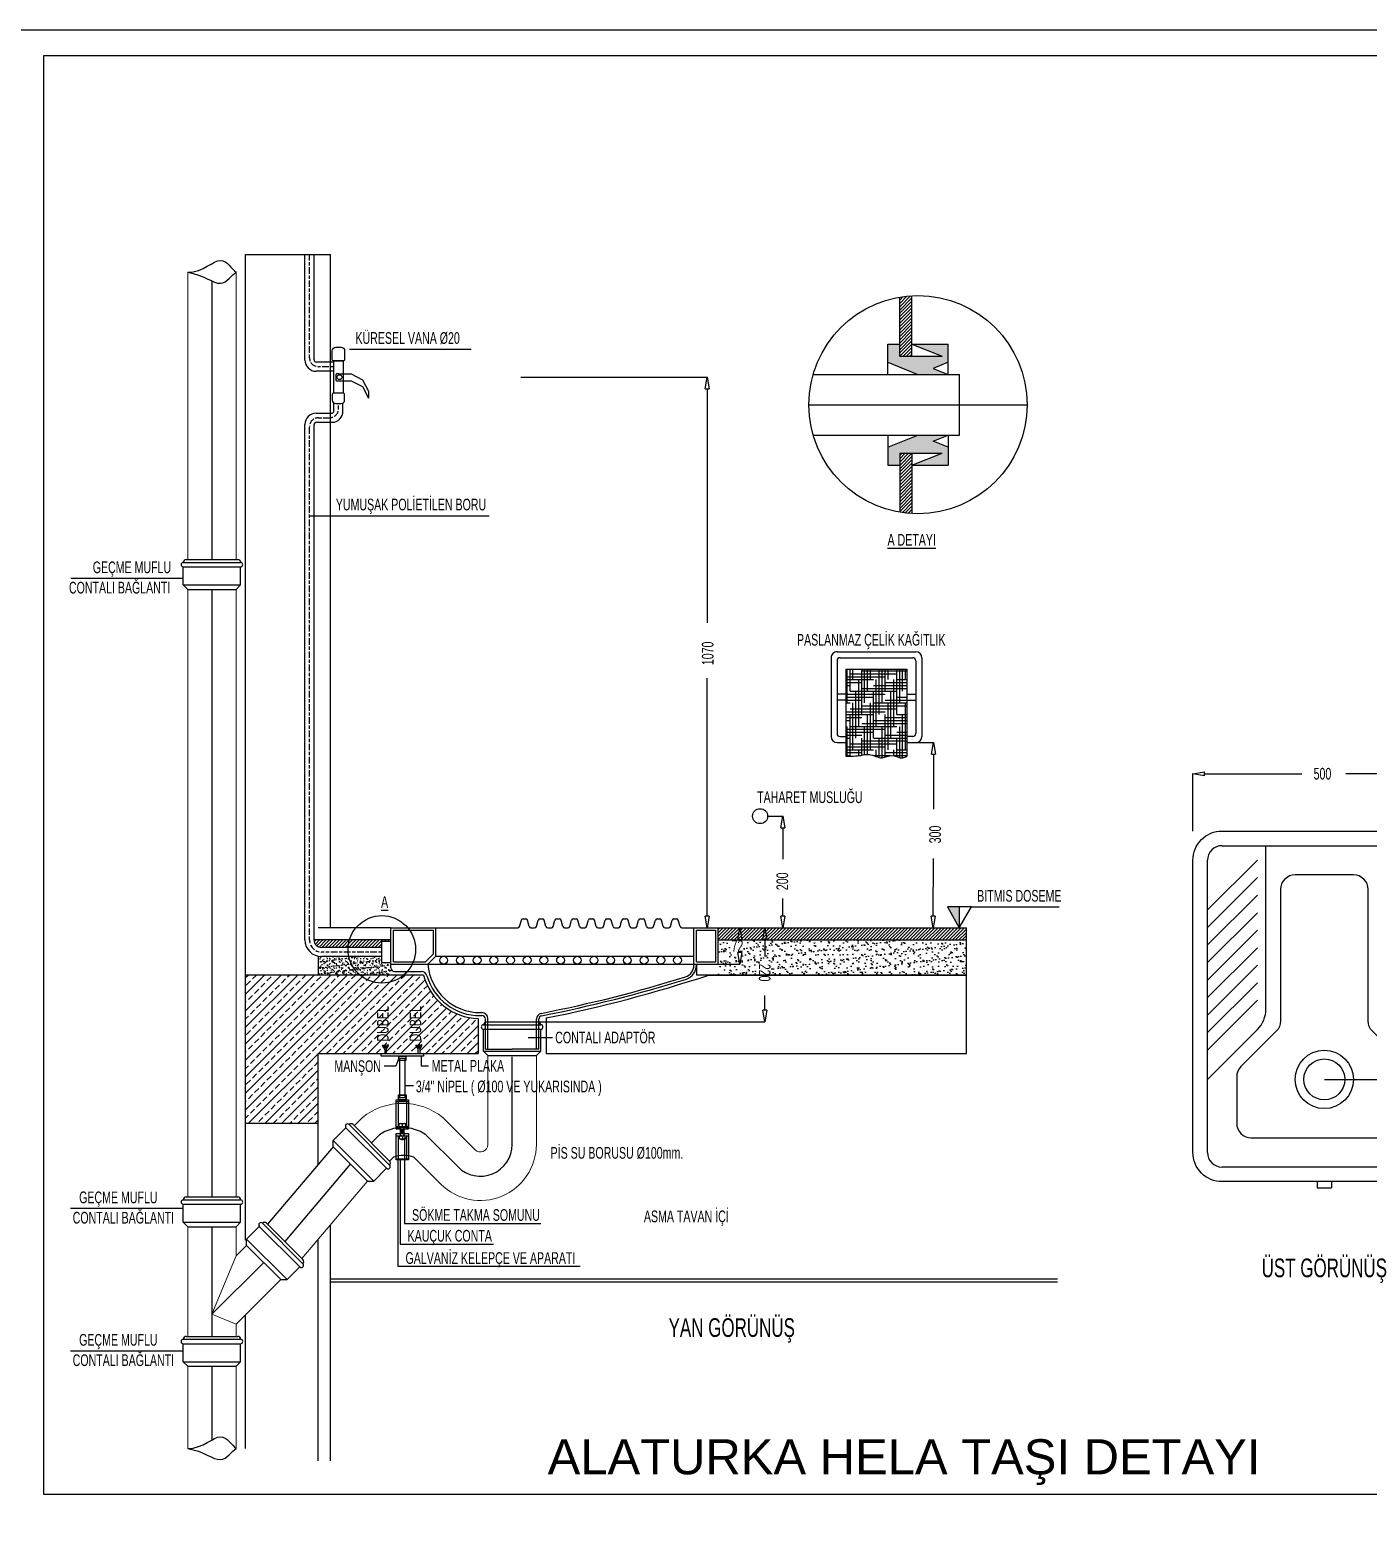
# Model space of a CAD drawing. Header units: centimetres. Extents: x -13133 to 30552, y -2 to 4552.
# Drawn here: x 26378.6 to 26784.6, y 1347.1 to 1800 of the extents above; entities that cross this region are included whole.
import ezdxf
from ezdxf.enums import TextEntityAlignment as Align

# ---------------------------------------------------------------- set-up
doc = ezdxf.new("R2010")
doc.units = ezdxf.units.CM
doc.linetypes.add('Center', pattern=[4, 1, -0.5, 2, -0.5])
for name, color, linetype in [('MEP-DETAYLAR', 111, 'CONTINUOUS'), ('MTY-CİHAZ', 135, 'CONTINUOUS'), ('ROTAS-VANA', 1, 'CONTINUOUS')]:
    doc.layers.add(name, color=color, linetype=linetype)
doc.layers.add('Renkli Tarama', color=7, linetype='CONTINUOUS', lineweight=0)
doc.styles.add('ÇAP', font='arial.ttf')
pattern_1 = [(44.9999353, (-25040.5886, -1939.93266), (-0.501221331, 0.501222463), [])]

# ---------------------------------------------------------------- blocks, each defined once
blk = doc.blocks.new('SIHHİ DETAYLAR')
at = {"layer": 'MEP-DETAYLAR'}
h = blk.add_hatch(dxfattribs=at)
h.set_pattern_fill('ANSI31', color=244, scale=5.670678, angle=-0.0001, style=0)
h.set_pattern_definition(pattern_1)
h.paths.add_polyline_path([(1056.21, 1419.35, 0.027973), (1052.53, 1418.94), (1052.53, 1401.02), (1056.21, 1401.02)])
h.paths.add_polyline_path([(1056.21, 1371.61), (1052.53, 1371.61), (1052.53, 1353.69, 0.027973), (1056.21, 1353.28)])
h = blk.add_hatch(color=41, dxfattribs=at)
h.paths.add_polyline_path([(1058.05, 1401.02), (1058.05, 1395.51), (1067.24, 1395.51), (1062.64, 1397.34), (1067.24, 1399.18), (1067.24, 1404.7), (1058.05, 1404.7), (1058.05, 1403.96), (1065.4, 1401.02)])
h.paths.add_polyline_path([(1052.53, 1401.02), (1052.53, 1404.7), (1048.86, 1404.7), (1048.86, 1399.18), (1058.05, 1395.51), (1058.05, 1401.02)])
h.paths.add_polyline_path([(1056.21, 1404.7), (1058.05, 1403.96), (1058.05, 1404.7)], flags=17)
h = blk.add_hatch(color=41, dxfattribs=at)
h.paths.add_polyline_path([(1058.05, 1371.61), (1058.05, 1377.13), (1067.24, 1377.13), (1062.64, 1375.29), (1067.24, 1373.45), (1067.24, 1367.94), (1058.05, 1367.94), (1058.05, 1368.67), (1065.4, 1371.61)])
h.paths.add_polyline_path([(1052.53, 1371.61), (1052.53, 1367.94), (1048.86, 1367.94), (1048.86, 1373.45), (1058.05, 1377.13), (1058.05, 1371.61)])
h.paths.add_polyline_path([(1056.21, 1367.94), (1058.05, 1368.67), (1058.05, 1367.94)], flags=17)
h = blk.add_hatch(dxfattribs=at)
h.set_pattern_fill('ANSI31', color=244, scale=5.670678, angle=-0.0001, style=0)
h.set_pattern_definition([(44.9999353, (-25068.1695, -1939.9326), (-0.501221331, 0.501222463), [])])
h.paths.add_polyline_path([(1072.79, 1227.68), (997.43, 1227.68), (997.43, 1224), (1072.79, 1224)])
h = blk.add_hatch(dxfattribs=at)
h.set_pattern_fill('ANSI31', color=244, scale=5.670678, angle=-0.0001, style=0)
h.set_pattern_definition(pattern_1)
h.paths.add_polyline_path([(885.6, 1224), (874.84, 1224, 0.412541), (877.14, 1221.72), (885.21, 1221.72, -0.056811)])
h.paths.add_polyline_path([(895.42, 1223.56), (898.18, 1223.56), (898.18, 1224), (885.6, 1224, 0.056811), (885.21, 1221.72), (895.42, 1221.72)])
h = blk.add_hatch(dxfattribs=at)
h.set_pattern_fill('AR-SAND', color=244, scale=1.41767, angle=-0.0001, style=0)
h.set_pattern_definition([(37.499935, (-25068.1695, -1939.9326), (-0.08930069, 2.7315996), [0, -2.1548578, 0, -2.41003834, 0, -2.30371311]), (7.499935, (-25068.1695, -1939.9326), (2.50896316, 4.0008679), [0, -1.16248908, 0, -1.94220736, 0, -0.74427654]), (327.499935, (-25069.9133, -1939.9326), (4.41482428, 0.00801769), [0, -0.7088348, 0, -2.5518053, 0, -3.33152358]), (317.499935, (-25069.9133, -1939.9326), (4.26169573, 1.24424917), [0, -0.3544174, 0, -1.67285014, 0, -1.91385397])])
h.paths.add_polyline_path([(1072.79, 1224), (997.43, 1224), (997.43, 1213.35), (1072.79, 1213.35)])
h = blk.add_hatch(dxfattribs=at)
h.set_pattern_fill('AR-SAND', color=244, scale=0.708835, angle=-0.0001, style=0)
h.set_pattern_definition([(37.4999353, (-25040.5886, -1939.9327), (-0.044650343, 1.3657998), [0, -1.077428903, 0, -1.20501917, 0, -1.151856557]), (7.499935, (-25040.5886, -1939.9327), (1.25448158, 2.00043394), [0, -0.58124454, 0, -0.97110368, 0, -0.372138272]), (327.4999353, (-25041.4605, -1939.9327), (2.20741214, 0.004008843), [0, -0.3544174, 0, -1.27590265, 0, -1.66576179]), (317.499935, (-25041.4605, -1939.9327), (2.13084787, 0.62212458), [0, -0.1772087, 0, -0.83642507, 0, -0.956926986])])
h.paths.add_polyline_path([(895.42, 1218.96), (885.42, 1218.96, 0.164067), (888.78, 1213.35), (898.18, 1213.35), (898.18, 1215.55), (898.18, 1217.12), (895.42, 1217.12)])
h.paths.add_polyline_path([(885.42, 1218.96), (877.14, 1218.96, -0.050569), (876.12, 1219.06), (876.12, 1213.35), (888.78, 1213.35, -0.164067)])
h = blk.add_hatch(dxfattribs=at)
h.set_pattern_fill('ANSI33', color=244, scale=14.176696, angle=-0.0001, style=0)
h.set_pattern_definition([(44.999935, (-25040.5886, -1939.9327), (-2.50610666, 2.5061123), []), (44.999935, (-25038.0825, -1939.9327), (-2.50610666, 2.5061123), [1.772087, -0.8860435])])
h.paths.add_polyline_path([(924.63, 1200.13, -0.332087), (908.07, 1213.35), (902.06, 1213.35, -0.368444), (888.78, 1213.35), (854.07, 1213.35), (854.07, 1168.3), (876.12, 1168.3), (876.12, 1189.54), (896.37, 1189.54), (896.37, 1190.8), (895.63, 1192.08), (895.92, 1192.16), (896.44, 1191.04), (896.44, 1192.26), (896.72, 1192.26), (896.72, 1191.04), (897.24, 1192.16), (897.52, 1192.08), (896.87, 1190.96), (896.87, 1189.54), (906.42, 1189.54), (906.42, 1190.96), (905.77, 1192.08), (906.06, 1192.16), (906.58, 1191.04), (906.58, 1192.26), (906.86, 1192.26), (906.86, 1191.04), (907.38, 1192.16), (907.67, 1192.08), (906.93, 1190.8), (906.93, 1189.54), (908.05, 1189.54), (924.63, 1189.54)])
h.paths.add_polyline_path([(902.06, 1213.35), (888.78, 1213.35, 0.368444)], flags=17)
at = {"layer": 'MEP-DETAYLAR', "color": 244}
for p, q in [((854.07, 1213.35), (854.07, 1431.89)), ((854.07, 1431.89), (879.8, 1431.89)), ((879.8, 1227.68), (879.8, 1431.89)), ((1052.53, 1401.02), (1052.53, 1418.94)), ((1056.21, 1401.02), (1056.21, 1419.35)), ((1048.86, 1395.51), (1048.86, 1404.7)), ((1067.24, 1395.51), (1067.24, 1404.7)), ((1026.27, 1395.51), (1070.7, 1395.51)), ((1048.86, 1399.18), (1058.05, 1395.51)), ((1070.7, 1377.13), (1070.7, 1395.51)), ((1026.27, 1377.13), (1070.7, 1377.13)), ((1048.86, 1377.13), (1048.86, 1367.94)), ((1067.24, 1377.13), (1067.24, 1367.94)), ((1052.53, 1371.61), (1052.53, 1353.69)), ((1056.21, 1371.61), (1056.21, 1353.28)), ((898.18, 1227.68), (876.12, 1227.68)), ((997.44, 1227.68), (1072.79, 1227.68)), ((1072.79, 1189.54), (1072.79, 1227.68)), ((898.18, 1224), (874.84, 1224)), ((997.44, 1224), (1072.79, 1224)), ((876.12, 1219.06), (876.12, 1213.35)), ((990.82, 1216.65), (990.82, 1213.35)), ((908.07, 1213.35), (854.07, 1213.35)), ((854.07, 1168.3), (854.07, 1213.35)), ((1072.79, 1213.35), (990.82, 1213.35)), ((994.56, 1213.35), (1072.79, 1213.35)), ((924.63, 1200.13), (924.63, 1189.54)), ((945.25, 1200.35), (945.25, 1189.54)), ((876.12, 1189.54), (924.63, 1189.54)), ((876.12, 1155.91), (876.12, 1189.54)), ((945.25, 1189.54), (1072.79, 1189.54)), ((854.07, 1132.95), (854.07, 1168.3)), ((876.12, 1168.3), (854.07, 1168.3)), ((879.8, 1066.04), (879.8, 1137.57)), ((876.12, 1066.04), (876.12, 1133.23)), ((876.12, 1066.04), (876.12, 1122.92)), ((879.8, 1121.26), (1100.37, 1121.26)), ((879.8, 1120.35), (1100.37, 1120.34)), ((854.07, 1069.75), (854.07, 1110.27))]:
    blk.add_line(p, q, dxfattribs=at)
at = {"layer": 'MEP-DETAYLAR'}
for p, q in [((872.08, 1399.87), (872.08, 1431.89)), ((874.84, 1399.93), (874.84, 1431.89)), ((880.8, 1396.47), (875.49, 1396.47)), ((880.8, 1399.22), (875.55, 1399.22)), ((880.88, 1384.46), (880.88, 1386.66)), ((883.63, 1384.4), (883.63, 1386.84)), ((875.49, 1383.76), (880.17, 1383.76)), ((872.08, 1224.02), (872.08, 1380.35)), ((874.84, 1224.02), (874.84, 1380.29)), ((875.55, 1381), (880.23, 1381)), ((1031.67, 1309.58), (1031.67, 1285.68)), ((1033.51, 1311.42), (1057.4, 1311.42)), ((1034.43, 1309.58), (1056.48, 1309.58)), ((1059.24, 1309.58), (1059.24, 1285.68)), ((1033.51, 1308.66), (1033.51, 1286.6)), ((1036.2, 1306.16), (1036.2, 1279.73)), ((1036.2, 1306.16), (1054.71, 1306.16)), ((1054.71, 1306.16), (1054.71, 1279.73)), ((1057.4, 1308.66), (1057.4, 1286.6)), ((1036.2, 1298.55), (1033.51, 1298.55)), ((1036.2, 1296.71), (1033.51, 1296.71)), ((1054.71, 1298.55), (1057.4, 1298.55)), ((1054.71, 1296.71), (1057.4, 1296.71)), ((1033.51, 1283.84), (1036.2, 1283.84)), ((1034.43, 1285.68), (1036.2, 1285.68)), ((1056.48, 1285.68), (1054.71, 1285.68)), ((1054.71, 1283.84), (1057.4, 1283.84)), ((898.18, 1224), (898.18, 1227.68)), ((898.18, 1215.55), (898.18, 1227.68)), ((898.18, 1227.68), (911.78, 1227.68)), ((990.08, 1216.65), (990.08, 1227.68)), ((990.08, 1227.68), (997.44, 1227.68)), ((997.44, 1216.65), (997.44, 1227.68)), ((898.18, 1223.56), (895.42, 1223.56)), ((895.42, 1217.12), (895.42, 1223.56)), ((895.42, 1221.72), (877.14, 1221.72)), ((895.42, 1218.96), (877.14, 1218.96)), ((895.42, 1217.12), (898.18, 1217.12)), ((898.18, 1216.65), (909.39, 1216.65)), ((899.28, 1214.45), (907.32, 1214.45)), ((990.08, 1216.65), (997.44, 1216.65)), ((925.22, 1201.04), (925.75, 1201.04)), ((926.85, 1190.84), (926.85, 1199.94)), ((943.03, 1190.84), (943.03, 1199.94)), ((926.85, 1190.84), (934.94, 1190.84)), ((943.03, 1190.84), (934.94, 1190.84))]:
    blk.add_line(p, q, dxfattribs=at)
at = {"layer": 'MEP-DETAYLAR', "color": 41, "linetype": 'Center'}
for p, q in [((873.46, 1400.54), (873.46, 1431.89)), ((880.8, 1397.85), (876.16, 1397.85)), ((882.25, 1385.07), (882.25, 1386.66)), ((876.16, 1382.38), (879.56, 1382.38)), ((873.46, 1224.02), (873.46, 1379.68)), ((895.42, 1220.34), (877.14, 1220.34))]:
    blk.add_line(p, q, dxfattribs=at)
at = {"layer": 'MEP-DETAYLAR', "lineweight": 5}
for p, q in [((836.52, 1339.36), (836.52, 1426.49)), ((851.23, 1339.36), (851.23, 1426.49)), ((836.52, 1146.06), (836.52, 1330.32)), ((851.23, 1146.06), (851.23, 1330.32)), ((927.59, 1161.96), (927.59, 1188.91)), ((942.29, 1161.96), (942.29, 1188.91)), ((889.52, 1170.14), (887.06, 1167.67)), ((923.72, 1160.36), (913.93, 1170.14)), ((913.32, 1149.96), (905.16, 1158.12)), ((891.06, 1150.88), (871.17, 1127.37)), ((836.52, 1103.77), (836.52, 1137.03)), ((851.23, 1128.23), (851.23, 1137.03)), ((851.23, 1128.23), (843.88, 1110.48)), ((851.23, 1128.23), (854.38, 1131.38)), ((851.23, 1107.43), (864.78, 1120.98)), ((851.23, 1107.43), (843.88, 1110.48)), ((851.23, 1103.77), (851.23, 1107.43)), ((836.52, 1069.75), (836.52, 1094.74)), ((851.23, 1069.75), (851.23, 1094.74))]:
    blk.add_line(p, q, dxfattribs=at)
at = {"layer": 'MEP-DETAYLAR', "color": 41}
for p, q in [((843.88, 1423.83), (843.88, 1339.36)), ((922.56, 1403.03), (885.65, 1403.03)), ((882.24, 1395.67), (881.78, 1395.67)), ((891.37, 1390.38), (891.41, 1388.31)), ((937.56, 1394.66), (994.2, 1394.66)), ((993.54, 1391.12), (994.13, 1394.66)), ((993.54, 1391.12), (994.73, 1391.12)), ((994.13, 1394.66), (994.73, 1391.12)), ((994.13, 1391.12), (994.13, 1320.18)), ((1024.96, 1386.32), (1091.13, 1386.32)), ((927.97, 1352.53), (873.46, 1352.53)), ((835.19, 1338.48), (852.57, 1338.48)), ((835.19, 1331.66), (835.19, 1337.14)), ((835.19, 1337.14), (852.57, 1337.14)), ((836.07, 1339.36), (851.68, 1339.36)), ((852.57, 1331.66), (852.57, 1337.14)), ((801.03, 1333.72), (835.19, 1333.72)), ((835.19, 1331.66), (852.57, 1331.66)), ((836.52, 1330.32), (835.19, 1331.66)), ((851.23, 1330.32), (852.57, 1331.66)), ((836.52, 1330.32), (851.23, 1330.32)), ((843.88, 1330.32), (843.88, 1146.06)), ((994.13, 1231.22), (994.13, 1303.41)), ((1056.08, 1283.84), (1062.79, 1283.84)), ((1062.14, 1280.3), (1062.73, 1283.84)), ((1062.73, 1283.84), (1063.32, 1280.3)), ((1062.14, 1280.3), (1063.32, 1280.3)), ((1062.73, 1280.3), (1062.73, 1263.64)), ((1141.45, 1274.4), (1145, 1274.99)), ((1141.45, 1257.02), (1141.45, 1274.46)), ((1145, 1273.81), (1141.45, 1274.4)), ((1145, 1273.81), (1145, 1274.99)), ((1145, 1274.4), (1174.53, 1274.4)), ((1217.65, 1274.4), (1187.8, 1274.4)), ((1012.46, 1261.54), (1017.15, 1261.54)), ((1016.5, 1257.99), (1017.09, 1261.54)), ((1017.09, 1261.54), (1017.68, 1257.99)), ((1016.5, 1257.99), (1017.68, 1257.99)), ((1017.09, 1257.99), (1017.09, 1248.49)), ((1150.31, 1252.59), (1212.33, 1252.59)), ((1062.66, 1231.22), (1062.73, 1248.7)), ((1145.88, 1159.56), (1145.88, 1248.16)), ((1017.09, 1231.22), (1017.09, 1236.52)), ((1074.29, 1234.02), (1067, 1234.02)), ((1067, 1234.02), (1070.58, 1227.68)), ((1070.58, 1227.68), (1074.29, 1234.02)), ((1070.6, 1227.71), (1070.6, 1234.02)), ((1074.29, 1234.02), (1100.9, 1234.02)), ((911.78, 1227.68), (936.48, 1227.68)), ((911.78, 1219.04), (911.78, 1227.68)), ((935.58, 1227.68), (936.68, 1227.68)), ((937.21, 1228.09), (937.73, 1230.03)), ((938.26, 1230.44), (939.07, 1230.44)), ((940.12, 1228.09), (939.61, 1230.03)), ((940.66, 1227.68), (941.76, 1227.68)), ((942.29, 1228.09), (942.81, 1230.03)), ((943.34, 1230.44), (944.15, 1230.44)), ((945.21, 1228.09), (944.69, 1230.03)), ((945.74, 1227.68), (946.84, 1227.68)), ((947.37, 1228.09), (947.89, 1230.03)), ((948.43, 1230.44), (949.24, 1230.44)), ((950.29, 1228.09), (949.77, 1230.03)), ((950.82, 1227.68), (951.92, 1227.68)), ((952.46, 1228.09), (952.98, 1230.03)), ((953.51, 1230.44), (954.32, 1230.44)), ((955.37, 1228.09), (954.85, 1230.03)), ((955.9, 1227.68), (957.01, 1227.68)), ((957.54, 1228.09), (958.06, 1230.03)), ((958.59, 1230.44), (959.4, 1230.44)), ((960.45, 1228.09), (959.93, 1230.03)), ((960.99, 1227.68), (962.09, 1227.68)), ((962.62, 1228.09), (963.14, 1230.03)), ((963.67, 1230.44), (964.48, 1230.44)), ((965.54, 1228.09), (965.02, 1230.03)), ((966.07, 1227.68), (967.17, 1227.68)), ((967.7, 1228.09), (968.22, 1230.03)), ((968.76, 1230.44), (969.57, 1230.44)), ((970.62, 1228.09), (970.1, 1230.03)), ((971.15, 1227.68), (972.25, 1227.68)), ((972.78, 1228.09), (973.3, 1230.03)), ((973.84, 1230.44), (974.65, 1230.44)), ((975.7, 1228.09), (975.18, 1230.03)), ((976.23, 1227.68), (977.33, 1227.68)), ((977.87, 1228.09), (978.39, 1230.03)), ((978.92, 1230.44), (979.73, 1230.44)), ((980.78, 1228.09), (980.26, 1230.03)), ((981.32, 1227.68), (982.42, 1227.68)), ((982.95, 1228.09), (983.47, 1230.03)), ((984, 1230.44), (984.81, 1230.44)), ((985.87, 1228.09), (985.35, 1230.03)), ((986.4, 1227.68), (990.08, 1227.68)), ((994.13, 1227.68), (993.54, 1231.22)), ((994.73, 1231.22), (993.54, 1231.22)), ((993.84, 1227.68), (994.2, 1227.68)), ((994.73, 1231.22), (994.13, 1227.68)), ((1003.39, 1224.14), (1003.98, 1227.68)), ((1003.98, 1227.68), (1004.57, 1224.14)), ((1010.98, 1224.14), (1011.57, 1227.68)), ((1011.57, 1227.68), (1012.16, 1224.14)), ((1017.09, 1227.68), (1016.5, 1231.22)), ((1017.68, 1231.22), (1016.5, 1231.22)), ((1017.68, 1231.22), (1017.09, 1227.68)), ((1062.66, 1227.68), (1062.07, 1231.22)), ((1063.25, 1231.22), (1062.07, 1231.22)), ((1063.25, 1231.22), (1062.66, 1227.68)), ((898.92, 1226.94), (911.05, 1226.94)), ((898.92, 1217.39), (898.92, 1226.94)), ((911.05, 1219.78), (911.05, 1226.94)), ((990.82, 1226.94), (996.7, 1226.94)), ((990.82, 1217.39), (990.82, 1226.94)), ((996.7, 1217.39), (996.7, 1226.94)), ((1003.39, 1224.14), (1004.57, 1224.14)), ((1003.98, 1224.14), (1003.98, 1224.01)), ((1010.98, 1224.14), (1012.16, 1224.14)), ((1011.57, 1224.14), (1011.57, 1218.98)), ((908.66, 1217.39), (911.05, 1219.78)), ((909.39, 1216.65), (911.78, 1219.04)), ((911.78, 1219.04), (990.08, 1219.04)), ((1003.98, 1216.65), (1003.39, 1220.2)), ((1004.57, 1220.2), (1003.39, 1220.2)), ((1003.98, 1220.2), (1003.98, 1220.32)), ((1004.57, 1220.2), (1003.98, 1216.65)), ((898.92, 1217.39), (908.66, 1217.39)), ((909.39, 1216.65), (990.08, 1216.65)), ((990.08, 1216.65), (990.08, 1216.32)), ((990.82, 1217.39), (996.7, 1217.39)), ((990.82, 1216.65), (990.82, 1216.32)), ((997.46, 1216.65), (1004.04, 1216.65)), ((1011.57, 1202.69), (1011.57, 1207.13)), ((925.22, 1201.96), (925.75, 1201.96)), ((927.59, 1190.84), (927.59, 1200.12)), ((1011.57, 1199.15), (1010.98, 1202.69)), ((1012.16, 1202.69), (1010.98, 1202.69)), ((1012.16, 1202.69), (1011.57, 1199.15)), ((926.25, 1198.26), (943.63, 1198.26)), ((926.25, 1190.24), (926.25, 1196.93)), ((926.25, 1196.93), (943.63, 1196.93)), ((927.13, 1199.15), (942.75, 1199.15)), ((942.29, 1190.84), (942.29, 1199.95)), ((942.32, 1199.15), (1011.63, 1199.15)), ((943.63, 1190.24), (943.63, 1196.93)), ((895.63, 1192.08), (895.92, 1192.16)), ((896.37, 1190.8), (895.63, 1192.08)), ((895.92, 1192.16), (896.44, 1191.04)), ((896.44, 1192.26), (896.44, 1191.04)), ((896.72, 1192.26), (896.44, 1192.26)), ((896.72, 1191.04), (896.72, 1192.26)), ((897.24, 1192.16), (896.72, 1191.04)), ((896.87, 1190.96), (897.52, 1192.08)), ((897.52, 1192.08), (897.24, 1192.16)), ((905.77, 1192.08), (906.06, 1192.16)), ((906.42, 1190.96), (905.77, 1192.08)), ((906.06, 1192.16), (906.58, 1191.04)), ((906.58, 1192.26), (906.86, 1192.26)), ((906.58, 1191.04), (906.58, 1192.26)), ((906.86, 1192.26), (906.86, 1191.04)), ((907.38, 1192.16), (906.86, 1191.04)), ((906.93, 1190.8), (907.67, 1192.08)), ((907.67, 1192.08), (907.38, 1192.16)), ((939.83, 1194.41), (947.16, 1194.41)), ((900.61, 1188.1), (899.62, 1185.72)), ((900.76, 1188.1), (900.76, 1176.23)), ((900.76, 1188.1), (902.54, 1188.1)), ((902.54, 1176.23), (902.54, 1188.1)), ((927.59, 1188.91), (926.25, 1190.24)), ((926.25, 1190.24), (943.63, 1190.24)), ((927.59, 1188.91), (942.29, 1188.91)), ((934.94, 1161.96), (934.94, 1188.55)), ((942.29, 1188.91), (943.63, 1190.24)), ((899.62, 1185.72), (896.14, 1185.72)), ((902.54, 1179.85), (905.06, 1179.85)), ((1181.35, 1181.71), (1238.41, 1181.71)), ((899.74, 1175.53), (903.55, 1175.53)), ((899.74, 1166.7), (899.74, 1175.53)), ((899.74, 1175.05), (903.55, 1175.05)), ((900.76, 1176.23), (902.54, 1176.23)), ((903.55, 1175.53), (903.55, 1166.7)), ((880.67, 1163.17), (884.54, 1167.05)), ((884.54, 1167.05), (896.83, 1154.76)), ((885.49, 1167.99), (897.77, 1155.7)), ((886.73, 1167.99), (897.77, 1156.95)), ((894.72, 1164.94), (892.25, 1162.47)), ((899.74, 1167.4), (903.55, 1167.4)), ((899.74, 1166.7), (903.55, 1166.7)), ((899.74, 1157.28), (899.74, 1165.28)), ((899.74, 1165.28), (903.55, 1165.28)), ((899.74, 1164.57), (903.55, 1164.57)), ((900.63, 1167.51), (900.63, 1168.19)), ((900.63, 1164.46), (900.63, 1163.78)), ((901.14, 1168.29), (902.16, 1168.29)), ((901.14, 1167.4), (902.16, 1167.4)), ((901.14, 1164.57), (902.16, 1164.57)), ((901.65, 1167.51), (901.65, 1168.19)), ((901.65, 1167.51), (901.65, 1168.19)), ((901.65, 1164.46), (901.65, 1163.78)), ((901.65, 1164.46), (901.65, 1163.78)), ((902.28, 1164.08), (902.28, 1138.05)), ((902.67, 1167.51), (902.67, 1168.19)), ((902.67, 1164.46), (902.67, 1163.78)), ((903.55, 1165.28), (903.55, 1157.28)), ((918.52, 1155.16), (908.74, 1164.94)), ((880.67, 1161.28), (860.77, 1137.77)), ((880.67, 1161.28), (880.67, 1163.17)), ((880.67, 1163.17), (892.95, 1150.88)), ((880.67, 1161.28), (891.06, 1150.88)), ((901.1, 1163.68), (901.1, 1163.6)), ((901.14, 1163.68), (902.16, 1163.68)), ((902.19, 1163.68), (902.19, 1163.6)), ((885.86, 1156.08), (865.97, 1132.57)), ((897.77, 1156.95), (898.94, 1158.12)), ((899.74, 1157.64), (903.55, 1157.64)), ((903.55, 1157.28), (899.74, 1157.28)), ((900.31, 1157.28), (900.31, 1125.02)), ((900.95, 1157.49), (900.95, 1131.75)), ((1212.33, 1155.13), (1150.31, 1155.13)), ((891.06, 1150.88), (892.95, 1150.88)), ((892.95, 1150.88), (896.83, 1154.76)), ((1179.2, 1150.7), (1179.2, 1148.87)), ((1183.45, 1150.7), (1183.45, 1148.87)), ((836.07, 1146.06), (851.68, 1146.06)), ((1179.2, 1148.87), (1183.45, 1148.87)), ((800.95, 1142.64), (835.19, 1142.64)), ((835.19, 1145.18), (852.57, 1145.18)), ((835.19, 1143.84), (852.57, 1143.84)), ((835.19, 1138.36), (835.19, 1143.84)), ((852.57, 1138.36), (852.57, 1143.84)), ((836.52, 1137.03), (835.19, 1138.36)), ((835.19, 1138.36), (852.57, 1138.36)), ((836.52, 1137.03), (851.23, 1137.03)), ((843.88, 1137.03), (843.88, 1103.77)), ((851.23, 1137.03), (852.57, 1138.36)), ((854.38, 1133.27), (858.25, 1137.14)), ((858.25, 1137.14), (870.54, 1124.85)), ((859.2, 1138.09), (871.49, 1125.8)), ((860.45, 1138.09), (871.49, 1127.05)), ((902.28, 1138.05), (943.6, 1138.05)), ((854.38, 1131.38), (854.38, 1133.27)), ((854.38, 1133.27), (866.67, 1120.98)), ((854.38, 1131.38), (864.78, 1120.98)), ((900.95, 1131.75), (929.3, 1131.75)), ((859.58, 1126.18), (843.88, 1110.48)), ((866.67, 1120.98), (870.54, 1124.85)), ((900.31, 1125.02), (955.57, 1125.02)), ((864.78, 1120.98), (866.67, 1120.98)), ((835.19, 1102.89), (852.57, 1102.89)), ((835.19, 1096.07), (835.19, 1101.56)), ((835.19, 1101.56), (852.57, 1101.56)), ((836.07, 1103.77), (851.68, 1103.77)), ((852.57, 1096.07), (852.57, 1101.56)), ((800.95, 1099.43), (835.19, 1099.43)), ((836.52, 1094.74), (835.19, 1096.07)), ((835.19, 1096.07), (852.57, 1096.07)), ((851.23, 1094.74), (852.57, 1096.07)), ((836.52, 1094.74), (851.23, 1094.74)), ((843.88, 1094.74), (843.88, 1072.36))]:
    blk.add_line(p, q, dxfattribs=at)
at = {"layer": 'MEP-DETAYLAR', "color": 2}
for p, q in [((1048.86, 1404.7), (1052.53, 1404.7)), ((1056.21, 1404.7), (1065.4, 1401.02)), ((1056.21, 1404.7), (1067.24, 1404.7)), ((1052.53, 1401.02), (1065.4, 1401.02)), ((1067.24, 1399.18), (1062.64, 1397.34)), ((1062.64, 1397.34), (1067.24, 1395.51)), ((1048.86, 1373.45), (1058.05, 1377.13)), ((1062.64, 1375.29), (1067.24, 1377.13)), ((1067.24, 1373.45), (1062.64, 1375.29)), ((1048.86, 1367.94), (1052.53, 1367.94)), ((1052.53, 1371.61), (1065.4, 1371.61)), ((1056.21, 1367.94), (1065.4, 1371.61)), ((1056.21, 1367.94), (1067.24, 1367.94)), ((990.82, 1217.39), (990.82, 1226.94)), ((895.42, 1217.12), (898.18, 1217.12))]:
    blk.add_line(p, q, dxfattribs=at)
at = {"layer": 'MEP-DETAYLAR', "color": 41, "linetype": 'Continuous'}
for p, q in [((1036.56, 1295.87), (1036.56, 1306.16)), ((1037.45, 1299.41), (1037.45, 1306.16)), ((1037.45, 1304.73), (1051.62, 1304.73)), ((1038.33, 1302.96), (1038.33, 1306.16)), ((1040.99, 1292.32), (1040.99, 1306.16)), ((1040.99, 1305.62), (1054.71, 1305.62)), ((1041.88, 1295.87), (1041.88, 1306.16)), ((1042.76, 1299.41), (1042.76, 1306.16)), ((1043.65, 1302.96), (1043.65, 1306.16)), ((1046.31, 1292.32), (1046.31, 1306.16)), ((1047.19, 1295.87), (1047.19, 1306.16)), ((1048.08, 1299.41), (1048.08, 1306.16)), ((1048.97, 1302.96), (1048.97, 1306.16)), ((1051.62, 1292.32), (1051.62, 1306.16)), ((1052.51, 1295.87), (1052.51, 1306.16)), ((1053.4, 1299.41), (1053.4, 1306.16)), ((1054.28, 1302.96), (1054.28, 1306.16)), ((1036.2, 1303.84), (1048.08, 1303.84)), ((1036.2, 1302.96), (1044.54, 1302.96)), ((1036.2, 1302.07), (1040.99, 1302.07)), ((1036.2, 1301.19), (1037.45, 1301.19)), ((1040.11, 1288.78), (1040.11, 1302.96)), ((1040.99, 1300.3), (1054.71, 1300.3)), ((1044.54, 1301.19), (1054.71, 1301.19)), ((1045.42, 1288.78), (1045.42, 1302.96)), ((1048.08, 1302.07), (1054.71, 1302.07)), ((1050.74, 1288.78), (1050.74, 1302.96)), ((1051.62, 1302.96), (1054.71, 1302.96)), ((1036.2, 1298.53), (1048.08, 1298.53)), ((1036.2, 1297.64), (1044.54, 1297.64)), ((1036.2, 1296.75), (1040.99, 1296.75)), ((1036.2, 1295.87), (1037.45, 1295.87)), ((1037.45, 1299.41), (1051.62, 1299.41)), ((1038.33, 1281.69), (1038.33, 1295.87)), ((1039.22, 1285.24), (1039.22, 1299.41)), ((1043.65, 1281.69), (1043.65, 1295.87)), ((1044.54, 1285.24), (1044.54, 1299.41)), ((1044.54, 1295.87), (1054.71, 1295.87)), ((1048.08, 1296.75), (1054.71, 1296.75)), ((1048.97, 1281.69), (1048.97, 1295.87)), ((1049.85, 1285.24), (1049.85, 1299.41)), ((1051.62, 1297.64), (1054.71, 1297.64)), ((1054.28, 1281.69), (1054.28, 1295.87)), ((1036.2, 1293.21), (1048.08, 1293.21)), ((1036.2, 1292.32), (1044.54, 1292.32)), ((1036.2, 1291.44), (1040.99, 1291.44)), ((1037.45, 1294.1), (1051.62, 1294.1)), ((1037.45, 1279.73), (1037.45, 1292.32)), ((1040.99, 1294.98), (1054.71, 1294.98)), ((1042.76, 1280.25), (1042.76, 1292.32)), ((1048.08, 1279.45), (1048.08, 1292.32)), ((1048.08, 1291.44), (1054.71, 1291.44)), ((1051.62, 1292.32), (1054.71, 1292.32)), ((1053.4, 1279.21), (1053.4, 1292.32)), ((1036.2, 1290.55), (1037.45, 1290.55)), ((1036.2, 1287.89), (1048.08, 1287.89)), ((1036.2, 1287.01), (1044.54, 1287.01)), ((1036.56, 1279.73), (1036.56, 1288.78)), ((1037.45, 1288.78), (1051.62, 1288.78)), ((1040.99, 1289.67), (1054.71, 1289.67)), ((1041.88, 1280.16), (1041.88, 1288.78)), ((1044.54, 1290.55), (1054.71, 1290.55)), ((1047.19, 1279.26), (1047.19, 1288.78)), ((1051.62, 1287.01), (1054.71, 1287.01)), ((1052.51, 1279.3), (1052.51, 1288.78)), ((1036.2, 1286.12), (1040.99, 1286.12)), ((1036.2, 1285.24), (1037.45, 1285.24)), ((1036.2, 1282.58), (1048.08, 1282.58)), ((1036.2, 1281.69), (1044.54, 1281.69)), ((1037.45, 1283.46), (1051.62, 1283.46)), ((1040.11, 1279.88), (1040.11, 1281.69)), ((1040.99, 1280.01), (1040.99, 1285.24)), ((1040.99, 1284.35), (1054.71, 1284.35)), ((1044.54, 1285.24), (1054.71, 1285.24)), ((1045.42, 1279.59), (1045.42, 1281.69)), ((1046.31, 1279.33), (1046.31, 1285.24)), ((1048.08, 1286.12), (1054.71, 1286.12)), ((1050.74, 1279.88), (1050.74, 1281.69)), ((1051.62, 1279.59), (1051.62, 1285.24)), ((1051.62, 1281.69), (1054.71, 1281.69)), ((1036.2, 1280.81), (1040.99, 1280.81)), ((1036.2, 1279.92), (1037.45, 1279.92)), ((1044.54, 1279.92), (1049.58, 1279.92)), ((1048.08, 1280.81), (1054.71, 1280.81)), ((1050.56, 1279.92), (1054.71, 1279.92))]:
    blk.add_line(p, q, dxfattribs=at)
at = {"layer": 'MEP-DETAYLAR', "color": 11}
for p, q in [((1145.88, 1233.1), (1161.01, 1248.22)), ((1145.88, 1227.78), (1161.01, 1242.91)), ((1145.88, 1222.47), (1161.01, 1237.59)), ((1145.88, 1217.15), (1161.01, 1232.27)), ((1145.88, 1211.83), (1161.01, 1226.96)), ((1145.88, 1206.52), (1161.01, 1221.64)), ((1145.88, 1201.2), (1161.01, 1216.33)), ((1145.88, 1195.88), (1161.01, 1211.01)), ((1145.88, 1190.57), (1161.01, 1205.69))]:
    blk.add_line(p, q, dxfattribs=at)
at = {"layer": 'MEP-DETAYLAR', "color": 41}
for points in [[(881.45, 1403.75), (883.06, 1403.75, -0.414214), (884.12, 1402.69), (884.12, 1399.99, -0.414214), (883.76, 1399.64), (880.74, 1399.64, -0.414214), (880.39, 1399.99), (880.39, 1402.69, -0.414214)], [(881.45, 1386.66), (883.06, 1386.66, 0.414214), (884.12, 1387.73), (884.12, 1389.46, 0.414214), (883.76, 1389.81), (880.74, 1389.81, 0.414214), (880.39, 1389.46), (880.39, 1387.73, 0.414214)]]:
    blk.add_lwpolyline(points, format="xyb", close=True, dxfattribs=at)
for points in [[(880.8, 1399.64), (883.71, 1399.64), (883.71, 1389.81), (880.8, 1389.81)], [(908.05, 1189.54), (908.05, 1188.8), (895.25, 1188.8), (895.25, 1189.54)], [(902.68, 1188.8), (902.68, 1187.41), (900.61, 1187.41), (900.61, 1188.8)], [(902.83, 1177.07), (902.83, 1175.39), (900.47, 1175.39), (900.47, 1177.07)], [(902.68, 1176.93), (902.68, 1175.53), (900.61, 1175.53), (900.61, 1176.93)]]:
    blk.add_lwpolyline(points, close=True, dxfattribs=at)
for points in [[(881.42, 1395.31), (881.42, 1393.95, 0.414214), (881.78, 1393.6), (886.15, 1393.6), (889.57, 1391.8), (891.41, 1388.31)], [(1145.88, 1181.71), (1161.01, 1196.83, 0.198912), (1163.6, 1203.1), (1163.6, 1252.59)]]:
    blk.add_lwpolyline(points, format="xyb", dxfattribs=at)
for points in [[(882.24, 1395.67), (886.11, 1395.67), (889.53, 1393.87), (891.37, 1390.38)], [(896.37, 1190.8), (896.37, 1189.54)], [(896.87, 1189.54), (896.87, 1190.96)], [(906.42, 1189.54), (906.42, 1190.96)], [(906.93, 1190.8), (906.93, 1189.54)], [(907.35, 1188.8), (907.35, 1185.81), (909.59, 1185.81)], [(900.45, 1167.4), (900.45, 1175.15), (902.85, 1175.15), (902.85, 1167.4)], [(902.85, 1164.57), (902.85, 1157.49), (900.45, 1157.49), (900.45, 1164.57)], [(901.1, 1164.57), (901.1, 1167.4)], [(901.1, 1166.68), (901.28, 1166.7)], [(901.1, 1166.68), (902.19, 1166.6)], [(901.1, 1166.52), (902.19, 1166.6)], [(901.1, 1166.52), (902.19, 1166.44)], [(901.1, 1166.36), (902.19, 1166.44)], [(901.1, 1166.36), (902.19, 1166.28)], [(901.1, 1166.2), (902.19, 1166.28)], [(901.1, 1166.2), (902.19, 1166.12)], [(901.1, 1166.05), (902.19, 1166.12)], [(901.1, 1166.05), (902.19, 1165.97)], [(901.1, 1165.89), (902.19, 1165.97)], [(901.1, 1165.89), (902.19, 1165.81)], [(901.1, 1165.73), (902.19, 1165.81)], [(901.1, 1165.73), (902.19, 1165.65)], [(901.1, 1165.57), (902.19, 1165.65)], [(901.1, 1165.57), (902.19, 1165.49)], [(901.1, 1165.41), (902.19, 1165.49)], [(901.1, 1165.41), (902.19, 1165.33)], [(901.49, 1165.28), (902.19, 1165.33)], [(902.19, 1164.57), (902.19, 1167.4)]]:
    blk.add_lwpolyline(points, dxfattribs=at)
at = {"layer": 'MEP-DETAYLAR'}
for points in [[(1221.2, 1248.16), (1221.2, 1159.56, -0.414214), (1212.33, 1150.7), (1150.31, 1150.7, -0.414214), (1141.45, 1159.56), (1141.45, 1248.16, -0.414214), (1150.31, 1257.02), (1212.33, 1257.02, -0.414214)], [(1168.03, 1199.43, -0.198912), (1166.74, 1196.3), (1156.04, 1185.6, 0.198912), (1154.74, 1182.47), (1154.74, 1168.42, 0.414214), (1159.17, 1163.99), (1203.47, 1163.99, 0.414214), (1207.9, 1168.42), (1207.9, 1182.47, 0.198912), (1206.61, 1185.6), (1195.91, 1196.3, -0.198912), (1194.61, 1199.43), (1194.61, 1239.3, 0.414214), (1190.18, 1243.73), (1172.46, 1243.73, 0.414214), (1168.03, 1239.3)]]:
    blk.add_lwpolyline(points, format="xyb", close=True, dxfattribs=at)
at = {"layer": 'MEP-DETAYLAR', "color": 41}
for centre, radius in [((1058.05, 1386.32), 33.09), ((882.59, 1394.66), 0.741), ((1010.17, 1261.54), 2.27), ((1181.32, 1181.71), 6.2)]:
    blk.add_circle(centre, radius, dxfattribs=at)
at = {"layer": 'MEP-DETAYLAR', "color": 244}
blk.add_circle((895.42, 1221.14), 10.23, dxfattribs=at)
at = {"layer": 'MEP-DETAYLAR', "color": 11}
for centre in [(914.17, 1217.85), (919.24, 1217.85), (924.31, 1217.85), (929.37, 1217.85), (934.44, 1217.85), (939.51, 1217.85), (944.57, 1217.85), (949.64, 1217.85), (954.71, 1217.85), (959.77, 1217.85), (964.84, 1217.85), (969.9, 1217.85), (974.97, 1217.85), (980.04, 1217.85), (985.1, 1217.85)]:
    blk.add_circle(centre, 1.19, dxfattribs=at)
at = {"layer": 'MEP-DETAYLAR'}
blk.add_circle((1181.32, 1181.71), 8.86, dxfattribs=at)
for centre, radius, start, end in [((875.49, 1399.87), 3.4, 179.9999, 269.9999), ((875.55, 1399.93), 0.709, 179.9999, 269.9999), ((875.49, 1380.35), 3.4, 89.9999, 179.9999), ((880.17, 1384.46), 0.709, 269.9999, 359.9999), ((880.23, 1384.4), 3.4, 269.9999, 359.9999), ((875.55, 1380.29), 0.709, 89.9999, 179.9999), ((1033.51, 1309.58), 1.84, 89.9999, 179.9999), ((1034.43, 1308.66), 0.919, 89.9999, 179.9999), ((1056.48, 1308.66), 0.919, 359.9999, 89.9999), ((1057.4, 1309.58), 1.84, 359.9999, 89.9999), ((1034.43, 1286.6), 0.919, 179.9999, 269.9999), ((1056.48, 1286.6), 0.919, 269.9999, 359.9999), ((1033.51, 1285.68), 1.84, 179.9999, 269.9999), ((1057.4, 1285.68), 1.84, 269.9999, 359.9999), ((877.14, 1224.02), 5.05, 179.9999, 269.9999), ((877.14, 1224.02), 2.3, 179.9999, 269.9999), ((899.28, 1215.55), 1.1, 179.9999, 269.9999), ((907.32, 1212.61), 1.84, 16.2747, 89.9999), ((986.41, 1216.32), 4.41, 288.7703, 359.9999), ((925.21, 1217.84), 16.8, 196.2747, 270.0487), ((865.84, 1601.66), 408.17, 281.022, 287.3888), ((925.75, 1199.94), 1.1, 359.9999, 89.9999), ((944.13, 1199.95), 1.1, 103.2057, 179.9999)]:
    blk.add_arc(centre, radius, start, end, dxfattribs=at)
at = {"layer": 'MEP-DETAYLAR', "color": 41, "linetype": 'Center'}
for centre, radius, start, end in [((876.16, 1400.54), 2.69, 179.9999, 269.9999), ((876.16, 1379.68), 2.69, 89.9999, 179.9999), ((879.56, 1385.07), 2.69, 269.9999, 359.9999), ((877.14, 1224.02), 3.68, 179.9999, 269.9999)]:
    blk.add_arc(centre, radius, start, end, dxfattribs=at)
at = {"layer": 'MEP-DETAYLAR', "color": 41}
for centre, radius, start, end in [((881.78, 1395.31), 0.354, 89.9999, 179.9999), ((835.19, 1337.81), 0.668, 89.9999, 269.9999), ((836.07, 1338.48), 0.882, 89.9999, 179.9999), ((851.68, 1338.48), 0.882, 359.9999, 89.9999), ((852.57, 1337.81), 0.668, 269.9999, 89.9999), ((1150.31, 1248.16), 4.43, 89.9999, 179.9999), ((936.68, 1228.23), 0.551, 269.9999, 344.9999), ((938.26, 1229.89), 0.551, 89.9999, 164.9999), ((939.07, 1229.89), 0.551, 14.9999, 89.9999), ((940.66, 1228.23), 0.551, 194.9999, 269.9999), ((941.76, 1228.23), 0.551, 269.9999, 344.9999), ((943.34, 1229.89), 0.551, 89.9999, 164.9999), ((944.15, 1229.89), 0.551, 14.9999, 89.9999), ((945.74, 1228.23), 0.551, 194.9999, 269.9999), ((946.84, 1228.23), 0.551, 269.9999, 344.9999), ((948.43, 1229.89), 0.551, 89.9999, 164.9999), ((949.24, 1229.89), 0.551, 14.9999, 89.9999), ((950.82, 1228.23), 0.551, 194.9999, 269.9999), ((951.92, 1228.23), 0.551, 269.9999, 344.9999), ((953.51, 1229.89), 0.551, 89.9999, 164.9999), ((954.32, 1229.89), 0.551, 14.9999, 89.9999), ((955.9, 1228.23), 0.551, 194.9999, 269.9999), ((957.01, 1228.23), 0.551, 269.9999, 344.9999), ((958.59, 1229.89), 0.551, 89.9999, 164.9999), ((959.4, 1229.89), 0.551, 14.9999, 89.9999), ((960.99, 1228.23), 0.551, 194.9999, 269.9999), ((962.09, 1228.23), 0.551, 269.9999, 344.9999), ((963.67, 1229.89), 0.551, 89.9999, 164.9999), ((964.48, 1229.89), 0.551, 14.9999, 89.9999), ((966.07, 1228.23), 0.551, 194.9999, 269.9999), ((967.17, 1228.23), 0.551, 269.9999, 344.9999), ((968.76, 1229.89), 0.551, 89.9999, 164.9999), ((969.57, 1229.89), 0.551, 14.9999, 89.9999), ((971.15, 1228.23), 0.551, 194.9999, 269.9999), ((972.25, 1228.23), 0.551, 269.9999, 344.9999), ((973.84, 1229.89), 0.551, 89.9999, 164.9999), ((974.65, 1229.89), 0.551, 14.9999, 89.9999), ((976.23, 1228.23), 0.551, 194.9999, 269.9999), ((977.33, 1228.23), 0.551, 269.9999, 344.9999), ((978.92, 1229.89), 0.551, 89.9999, 164.9999), ((979.73, 1229.89), 0.551, 14.9999, 89.9999), ((981.32, 1228.23), 0.551, 194.9999, 269.9999), ((982.42, 1228.23), 0.551, 269.9999, 344.9999), ((984, 1229.89), 0.551, 89.9999, 164.9999), ((984.81, 1229.89), 0.551, 14.9999, 89.9999), ((986.4, 1228.23), 0.551, 194.9999, 269.9999), ((925.22, 1217.83), 15.87, 184.2732, 269.9999), ((986.41, 1216.32), 3.68, 287.3725, 359.9999), ((865.84, 1601.69), 407.46, 281.0173, 287.3725), ((925.75, 1200.12), 1.84, 359.9999, 89.9999), ((944.13, 1199.95), 1.84, 103.2057, 179.9999), ((926.25, 1197.6), 0.668, 89.9999, 269.9999), ((927.13, 1198.26), 0.882, 89.9999, 179.9999), ((942.75, 1198.26), 0.882, 359.9999, 89.9999), ((943.63, 1197.6), 0.668, 269.9999, 89.9999), ((885.01, 1167.52), 0.668, 44.9999, 224.9999), ((886.11, 1167.37), 0.882, 44.9999, 134.9999), ((901.73, 1154.61), 12.48, 55.8358, 124.1641), ((901.14, 1167), 1.3, 66.7926, 113.2073), ((901.14, 1168.7), 1.3, 246.7926, 293.2073), ((901.14, 1163.27), 1.3, 66.7926, 113.2073), ((902.16, 1167), 1.3, 66.7926, 113.2073), ((902.16, 1168.7), 1.3, 246.7926, 293.2073), ((902.16, 1163.27), 1.3, 66.7926, 113.2073), ((901.14, 1164.97), 1.3, 246.7926, 293.2073), ((901.65, 1164.55), 1.09, 239.9883, 300.0115), ((902.16, 1164.97), 1.3, 246.7926, 293.2073), ((925.32, 1161.96), 9.62, 224.9999, 359.9999), ((1150.31, 1159.56), 4.43, 179.9999, 269.9999), ((897.3, 1155.23), 0.668, 224.9999, 44.9999), ((897.15, 1156.33), 0.882, 314.9999, 44.9999), ((902.05, 1149.41), 9.24, 70.349, 109.6509), ((836.07, 1145.18), 0.882, 89.9999, 179.9999), ((851.68, 1145.18), 0.882, 359.9999, 89.9999), ((835.19, 1144.51), 0.668, 89.9999, 269.9999), ((852.57, 1144.51), 0.668, 269.9999, 89.9999), ((858.73, 1137.61), 0.668, 44.9999, 224.9999), ((859.82, 1137.46), 0.882, 44.9999, 134.9999), ((871.01, 1125.33), 0.668, 224.9999, 44.9999), ((870.86, 1126.42), 0.882, 314.9999, 44.9999), ((835.19, 1102.22), 0.668, 89.9999, 269.9999), ((836.07, 1102.89), 0.882, 89.9999, 179.9999), ((851.68, 1102.89), 0.882, 359.9999, 89.9999), ((852.57, 1102.22), 0.668, 269.9999, 89.9999)]:
    blk.add_arc(centre, radius, start, end, dxfattribs=at)
at = {"layer": 'MEP-DETAYLAR', "color": 244}
for centre, radius, start, end in [((925.21, 1217.84), 17.71, 194.6616, 268.1442), ((865.84, 1601.66), 409.09, 281.1925, 288.3394)]:
    blk.add_arc(centre, radius, start, end, dxfattribs=at)
at = {"layer": 'MEP-DETAYLAR', "lineweight": 5}
for centre, radius, start, end in [((901.73, 1154.99), 19.45, 51.1308, 128.8691), ((925.32, 1161.96), 16.97, 224.9999, 359.9999), ((925.32, 1161.96), 2.27, 224.9999, 359.9999)]:
    blk.add_arc(centre, radius, start, end, dxfattribs=at)
at = {"layer": 'MEP-DETAYLAR', "color": 41}
for points in [[(836.52, 1426.49), (841.28, 1426.56), (846.88, 1433.12), (849.83, 1427.48), (851.23, 1426.49)], [(836.52, 1426.49), (841.28, 1425.79), (846.88, 1420.54), (849.83, 1425.72), (851.23, 1426.49)], [(836.52, 1069.75), (841.28, 1069.81), (846.88, 1076.38), (849.83, 1070.74), (851.23, 1069.75)], [(836.52, 1069.75), (841.28, 1069.04), (846.88, 1063.8), (849.83, 1068.98), (851.23, 1069.75)]]:
    blk.add_open_spline(points, degree=3, knots=[14.246069, 14.246069, 14.246069, 14.246069, 32.643775, 49.140847, 49.140847, 49.140847, 49.140847], dxfattribs=at)
at = {"layer": 'MEP-DETAYLAR'}
blk.add_open_spline([(1036.2, 1279.73), (1037.75, 1279.73), (1040.12, 1279.73), (1043.83, 1280.66), (1046.86, 1278.47), (1050.23, 1280.73), (1052.84, 1278.71), (1054.3, 1279.51), (1054.71, 1279.73)], degree=3, knots=[0, 0, 0, 0, 4.657509, 7.131266, 11.128712, 14.126283, 17.579001, 18.919738, 18.919738, 18.919738, 18.919738], dxfattribs=at)
at = {"layer": 'MEP-DETAYLAR', "color": 41}
blk.add_solid([(1070.6, 1227.75), (1067.04, 1233.95), (1070.6, 1233.97)], dxfattribs=at)
at = {"layer": 'MTY-CİHAZ'}
for points in [[(784.35, 1500), (1998.61, 1500), (1998.61, 0), (784.35, 0)], [(792.92, 1492.2), (1272.21, 1492.2), (1272.2, 1055.8), (792.92, 1055.8)]]:
    blk.add_lwpolyline(points, close=True, dxfattribs=at)
at = {"layer": 'MEP-DETAYLAR', "color": 41, "style": 'ÇAP', "width": 0.65}
for s, height, rotation, p in [('KÜRESEL VANA %%C20', 3.5442, 359.9999, (887.41, 1406.55)), ('YUMUŞAK POLİETİLEN BORU', 3.5442, 359.9999, (881.46, 1356.05)), ('%%UA DETAYI', 3.5442, 359.9999, (1048.82, 1345.34)), ('GEÇME MUFLU', 3.5442, 359.9999, (807.72, 1337.01)), ('CONTALI BAĞLANTI', 3.5442, 359.9999, (800.5, 1330.84)), ('1070', 3.544, 89.9999, (994.27, 1307.33)), ('PASLANMAZ ÇELİK KAĞITLIK', 3.5442, 359.9999, (1021.35, 1315.04)), ('500', 3.544, 359.9999, (1178.07, 1274.41)), ('TAHARET MUSLUĞU', 3.5442, 359.9999, (1009.26, 1267.29)), ('300', 3.544, 89.9999, (1063.25, 1253.3)), ('200', 3.544, 89.9999, (1016.89, 1239.1)), ('BITMIS DOSEME', 3.5442, 359.9999, (1076.01, 1237.38)), ('72', 3.544, 359.9999, (1001.49, 1222.18)), ('220', 3.544, 269.9999, (1011.56, 1216.77)), ('DUBEL', 3.544, 89.9999, (895.71, 1193.2)), ('DUBEL', 3.544, 89.9999, (905.59, 1193.2)), ('CONTALI ADAPTÖR', 3.5442, 359.9999, (948.01, 1194.41)), ('METAL PLAKA', 3.5442, 359.9999, (910.52, 1185.81)), ('3/4" NİPEL ( %%C100 VE YUKARISINDA )', 3.5442, 359.9999, (905.72, 1179.56)), ('PİS SU BORUSU %%C100mm.', 3.5442, 359.9999, (946.61, 1159.43)), ('GEÇME MUFLU', 3.5442, 359.9999, (803.59, 1145.93)), ('CONTALI BAĞLANTI', 3.5442, 359.9999, (801.63, 1139.76)), ('SÖKME TAKMA SOMUNU', 3.5442, 359.9999, (904.57, 1140.59)), ('ASMA TAVAN İÇİ', 3.5442, 359.9999, (974.91, 1140.17)), ('KAUÇUK CONTA', 3.5442, 359.9999, (903.23, 1134.29)), ('GALVANİZ KELEPÇE VE APARATI', 3.5442, 359.9999, (902.6, 1127.53)), ('GEÇME MUFLU', 3.5442, 359.9999, (803.59, 1102.72)), ('CONTALI BAĞLANTI', 3.5442, 359.9999, (801.63, 1096.55))]:
    blk.add_text(s, height=height, rotation=rotation, dxfattribs=at).set_placement(p, align=Align.MIDDLE_LEFT)
at = {"layer": 'MEP-DETAYLAR', "color": 244, "style": 'ÇAP', "width": 0.65}
blk.add_text('%%UA', height=3.544, rotation=359.9999, dxfattribs=at).set_placement((895.18, 1235.49), align=Align.MIDDLE_LEFT)
at = {"layer": 'MEP-DETAYLAR', "color": 41, "style": 'ÇAP', "width": 0.65}
blk.add_text('MANŞON', height=3.544, rotation=359.9999, dxfattribs=at).set_placement((895.14, 1185.72), align=Align.MIDDLE_RIGHT)
for s, p in [('ÜST GÖRÜNÜŞ', (1181.32, 1127.38)), ('YAN GÖRÜNÜŞ', (1001.56, 1109.28))]:
    blk.add_text(s, height=5.6707, rotation=359.9999, dxfattribs=at).set_placement(p, align=Align.TOP_CENTER)
at = {"layer": 'MEP-DETAYLAR', "color": 41, "style": 'ÇAP'}
blk.add_text('ALATURKA HELA TAŞI DETAYI', height=10.6325, rotation=359.9999, dxfattribs=at).set_placement((1053.83, 1058.75), align=Align.BOTTOM_CENTER)
blk = doc.blocks.new('MTY-SIHHİ DETAYLAR')
at = {"layer": 'Renkli Tarama'}
blk.add_blockref('SIHHİ DETAYLAR', (257713.28, -444848.48), dxfattribs=at)

msp = doc.modelspace()

# ---------------------------------------------------------------- block references
at = {"layer": 'ROTAS-VANA'}
msp.add_blockref('MTY-SIHHİ DETAYLAR', (-232123.28, 445148.48), dxfattribs=at)

doc.saveas('drawing.dxf')
